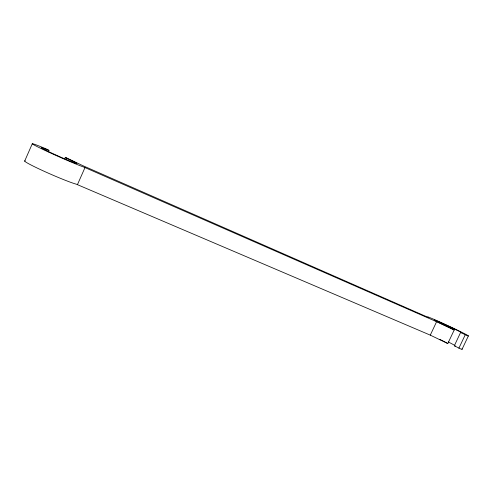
<?xml version="1.0" encoding="UTF-8"?>
<svg xmlns="http://www.w3.org/2000/svg" width="493" height="493" viewBox="0 0 493 493"><rect width="100%" height="100%" fill="white"/><g stroke="black" fill="none" stroke-linecap="round" stroke-linejoin="round"><path stroke-width="0.74" d="M24.65 161.143L32.248 143.833M48.339 151.906L48.955 150.507L48.104 149.736L43.889 147.962A29.334 1.06 24 0 0 42.176 149.059A29.334 1.06 24 0 0 83.853 167.078L436.607 321.701L454.201 329.99L447.804 343.541L430.284 335.141L76.286 184.172A29.303 1.707 23.6 0 1 43.575 171.028A29.303 1.707 23.6 0 1 25.155 160.878M64.749 158.691L65.353 157.322L82.695 165.605L428.583 317.566L427.758 317.054A22.518 0.659 25 0 1 450.922 327.062A22.518 0.659 25 0 1 467.05 335.56L460.604 332.461A15.006 0.438 25 0 0 450.904 327.284A15.006 0.438 25 0 0 434.407 320.049A15.006 0.438 25 0 0 449.653 327.654L454.201 329.99M65.785 159.559L66.395 158.173L65.353 157.322M77.549 184.394L85.067 167.41M430.284 335.141L436.607 321.701M461.996 348.939A22.493 1.06 25.3 0 1 460.721 348.945L454.318 345.778L460.604 332.461M458.866 348.261L465.219 334.827M462.058 349.278L468.35 335.98M443.965 341.433L447.804 343.541M455.23 345.803A14.993 0.709 25.3 0 1 454.318 345.778M443.324 341.082A14.993 0.709 25.3 0 1 439.719 339.381M448.291 341.957A14.993 0.709 25.3 0 1 454.3 345.168M66.395 158.173A19.547 0.703 24 0 1 73.919 162.647A19.547 0.703 24 0 1 46.582 150.636A19.547 0.703 24 0 1 48.955 150.507"/></g></svg>
